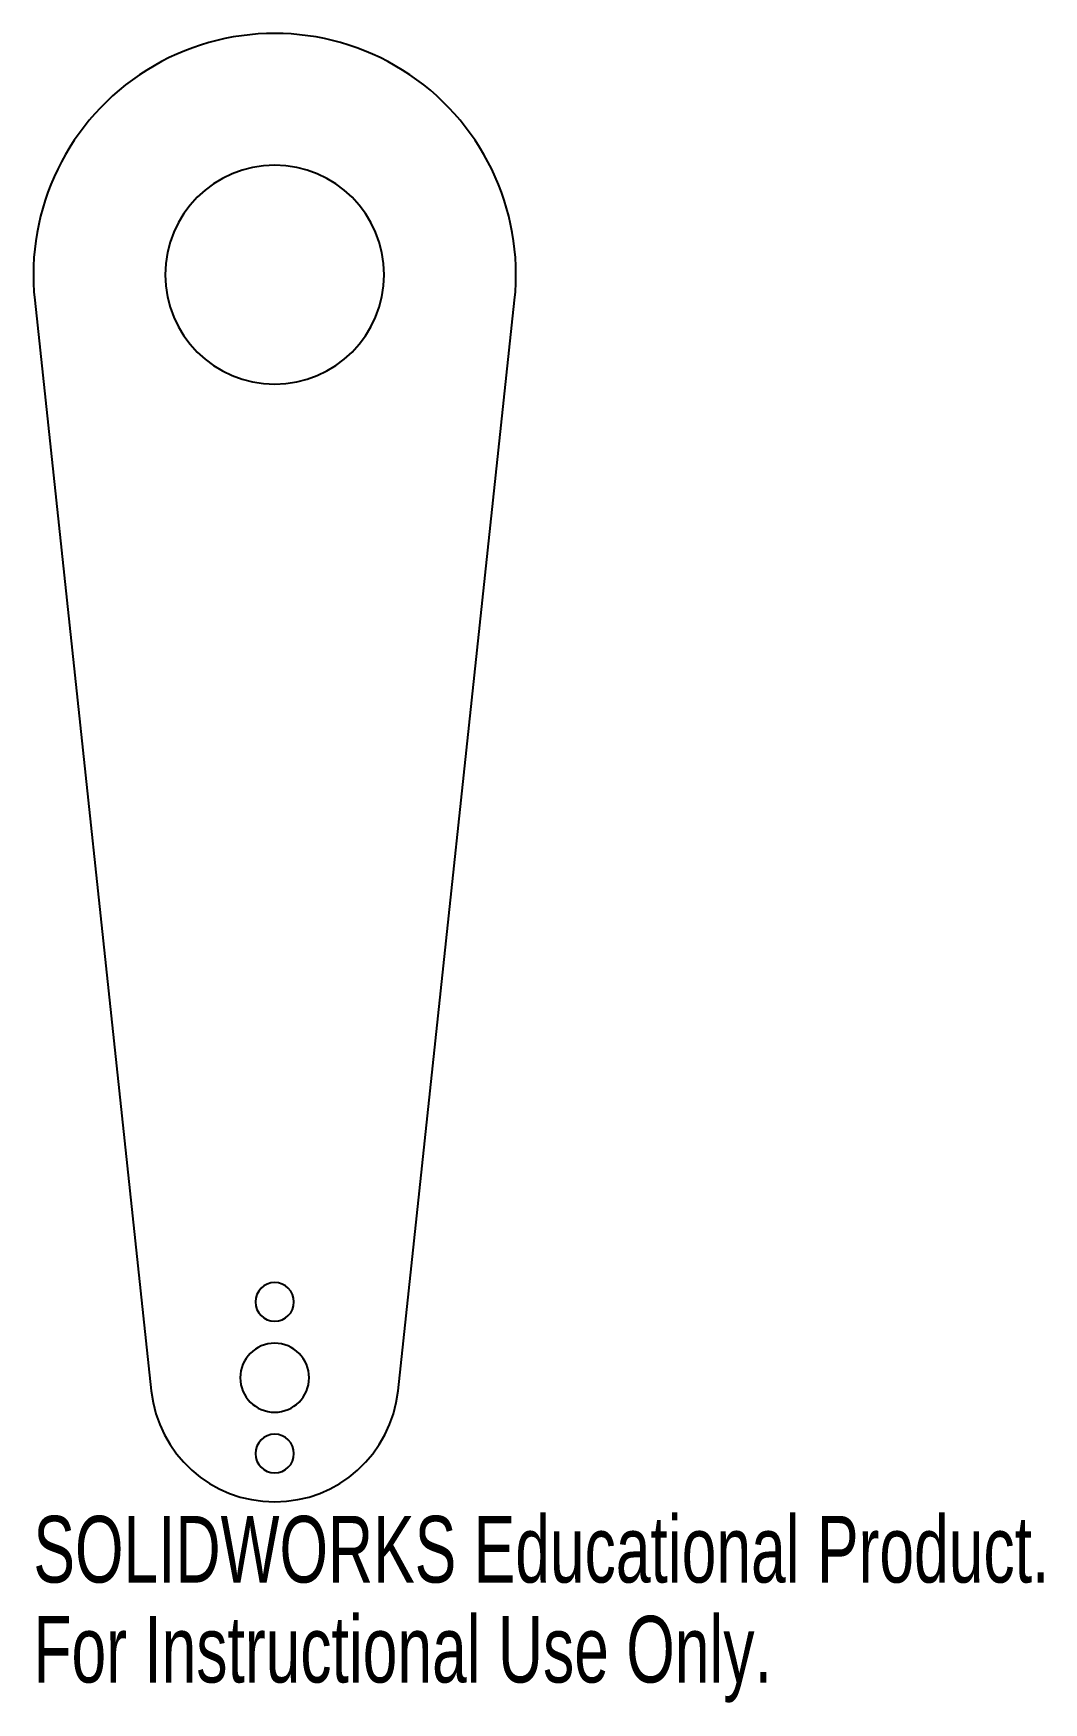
# Model space of a CAD drawing. Header units: millimetres. Extents: x -18 to 56, y -24 to 98.
import ezdxf

# ---------------------------------------------------------------- set-up
doc = ezdxf.new("R2010")
doc.units = ezdxf.units.MM
doc.styles.add('SLDTEXTSTYLE0', font='TXT', dxfattribs={"width": 0.7})

msp = doc.modelspace()

# ---------------------------------------------------------------- linework, layer by layer
at = {"color": 7, "linetype": 'Continuous', "lineweight": 25}
for p, q in [((-17.4, 78.14), (-8.95, -0.96)), ((8.95, -0.96), (17.4, 78.14))]:
    msp.add_line(p, q, dxfattribs=at)
for centre, radius, start, end in [((0, 80), 17.5, 353.9008, 186.0992), ((0, 80), 7.94, 0, 180), ((0, 80), 7.94, 180, 0), ((0, 5.5), 1.4, 0, 180), ((0, 5.5), 1.4, 180, 0), ((0, 0), 2.5, 0, 180), ((0, 0), 2.5, 180, 0), ((0, 0), 9, 186.0992, 353.9008), ((0, -5.5), 1.4, 0, 180), ((0, -5.5), 1.4, 180, 0)]:
    msp.add_arc(centre, radius, start, end, dxfattribs=at)

# ---------------------------------------------------------------- texts
at = {"color": 7, "linetype": 'Continuous', "char_height": 4.8336, "attachment_point": 1, "style": 'SLDTEXTSTYLE0'}
for s, insert in [('SOLIDWORKS Educational Product.', (-17.5, -10.02)), ('For Instructional Use Only.', (-17.5, -17.27))]:
    msp.add_mtext(s, dxfattribs=dict(at, insert=insert))

doc.saveas('drawing.dxf')
